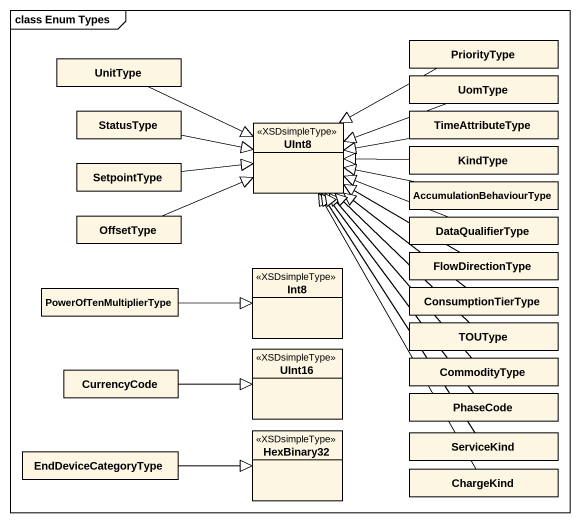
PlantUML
@startuml
mainframe class Enum Types
hide circle
hide empty members
class PriorityType
class UnitType
class UomType
class StatusType
class UInt8 <<XSDsimpleType>>
class TimeAttributeType
class SetpointType
class KindType
class AccumulationBehaviourType
class OffsetType
class DataQualifierType
class Int8 <<XSDsimpleType>>
class FlowDirectionType
class PowerOfTenMultiplierType
class ConsumptionTierType
class TOUType
class UInt16 <<XSDsimpleType>>
class CommodityType
class CurrencyCode
class PhaseCode
class EndDeviceCategoryType
class HexBinary32 <<XSDsimpleType>>
class ServiceKind
class ChargeKind
PriorityType -left-|> UInt8
UnitType -right-|> UInt8
UomType -left-|> UInt8
StatusType -right-|> UInt8
TimeAttributeType -left-|> UInt8
SetpointType -right-|> UInt8
KindType -left-|> UInt8
AccumulationBehaviourType -left-|> UInt8
OffsetType -right-|> UInt8
DataQualifierType -left-|> UInt8
FlowDirectionType -left-|> UInt8
PowerOfTenMultiplierType -right-|> Int8
ConsumptionTierType -up-|> UInt8
TOUType -up-|> UInt8
CommodityType -up-|> UInt8
CurrencyCode -right-|> UInt16
PhaseCode -up-|> UInt8
EndDeviceCategoryType -right-|> HexBinary32
ServiceKind -up-|> UInt8
ChargeKind -up-|> UInt8
@enduml
